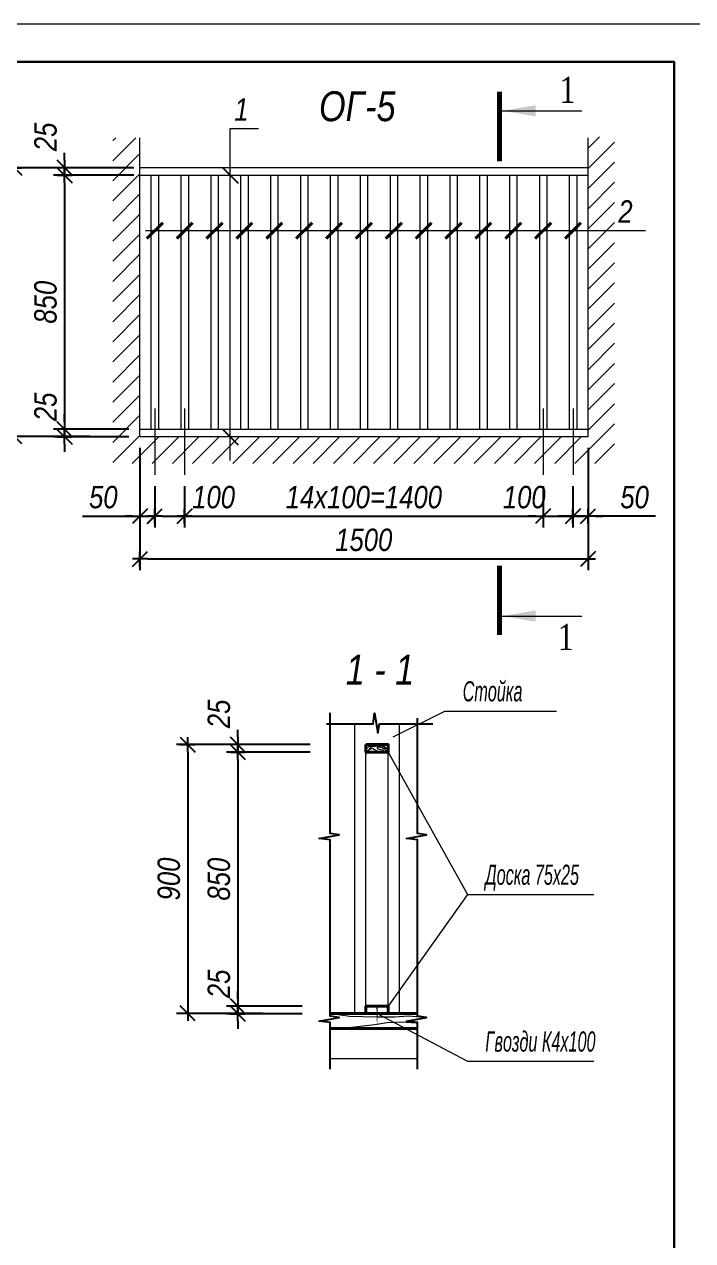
# Model space of a CAD drawing. Header units: millimetres. Extents: x 1582001 to 3303937, y 226471 to 491235.
# Drawn here: x 1782684 to 1791632, y 239887 to 256171 of the extents above; entities that cross this region are included whole.
import ezdxf

# ---------------------------------------------------------------- set-up
doc = ezdxf.new("R2010")
doc.units = ezdxf.units.MM
doc.linetypes.add('DASHED', pattern=[0.75, 0.5, -0.25])
doc.layers.get('Defpoints').update_dxf_attribs({"color": 255, "lineweight": 30})
doc.layers.add('format', color=7, linetype='Continuous')
doc.layers.add('Rasmer', color=135, linetype='Continuous')
for name, color, linetype, lineweight in [('Интерьер - Лестница_Ном_пера__1', 7, 'Continuous', 13), ('Конструктивный - Несущий_Ном_пера__1', 7, 'Continuous', 13), ('Размеры', 7, 'Continuous', 18), ('Текст', 202, 'Continuous', 15), ('Текст-пояснений', 135, 'Continuous', 15), ('Штриховки', 251, 'Continuous', 20)]:
    doc.layers.add(name, color=color, linetype=linetype, lineweight=lineweight)
doc.styles.add('Romant', font='times.ttf')
doc.styles.add('STYLE1', font='ARIALNI.TTF', dxfattribs={"height": 300})
doc.dimstyles.new('25', dxfattribs={"dimscale": 100, "dimtxt": 2.5, "dimasz": 1, "dimexe": 1.5, "dimexo": 1.5, "dimgap": 1, "dimtad": 1, "dimdec": 0, "dimlfac": 0.25, "dimzin": 0, "dimdsep": 46, "dimtxsty": 'STYLE1', "dimblk": 'dblk_0', "dimcen": 2, "dimdle": 1.5, "dimclrd": 256, "dimclre": 256, "dimadec": 0, "dimazin": 0, "dimtfac": 1, "dimtdec": 0, "dimtix": 1, "dimtmove": 1, "dimatfit": 3, "dimfxl": 0, "dimtolj": 1, "dimtzin": 0, "dimlwd": -1, "dimlwe": -1, "dimarcsym": 0})

# ---------------------------------------------------------------- blocks, each defined once
blk = doc.blocks.new('dblk_0')
at = {"color": 0, "linetype": 'ByBlock'}
for p, q in [((1, 1), (-1, -1)), ((-1, 0), (1, 0)), ((0, 1), (0, -1))]:
    blk.add_line(p, q, dxfattribs=at)
blk = doc.blocks.new('*D1056')
at = {"ltscale": 100, "transparency": 16777216}
for p, q in [((1785743, 246528), (1784723, 246528)), ((1784873, 246428), (1784873, 243029)), ((1785883, 242929), (1784723, 242929))]:
    blk.add_line(p, q, dxfattribs=at)
at = {"layer": 'Defpoints', "color": 0, "lineweight": -3, "ltscale": 100, "transparency": 16777216}
for p in [(1785893, 246528), (1784873, 242929), (1786033, 242929)]:
    blk.add_point(p, dxfattribs=at)
at = {"ltscale": 100, "transparency": 16777216, "xscale": 100, "yscale": 100, "zscale": 100}
for p, rotation in [((1784873, 246528), 90), ((1784873, 242929), 270)]:
    blk.add_blockref('dblk_0', p, dxfattribs=dict(at, rotation=rotation))
at = {"color": 0, "ltscale": 100, "transparency": 16777216, "insert": (1784620, 244729), "char_height": 300, "attachment_point": 5, "rotation": 90, "style": 'STYLE1'}
blk.add_mtext('\\A1;900', dxfattribs=at)
blk = doc.blocks.new('*D1049')
at = {"ltscale": 100, "transparency": 16777216}
for p, q in [((1785543, 246628), (1785543, 246728)), ((1786513, 246528), (1785393, 246528)), ((1786513, 246427), (1785393, 246427)), ((1785543, 246528), (1785543, 246427)), ((1785543, 246327), (1785543, 246227))]:
    blk.add_line(p, q, dxfattribs=at)
at = {"layer": 'Defpoints', "color": 0, "lineweight": -3, "ltscale": 100, "transparency": 16777216}
for p in [(1785543, 246427), (1786663, 246528), (1786663, 246427)]:
    blk.add_point(p, dxfattribs=at)
at = {"ltscale": 100, "transparency": 16777216, "xscale": 100, "yscale": 100, "zscale": 100}
for p, rotation in [((1785543, 246528), 270), ((1785543, 246427), 90)]:
    blk.add_blockref('dblk_0', p, dxfattribs=dict(at, rotation=rotation))
at = {"color": 0, "ltscale": 100, "transparency": 16777216, "insert": (1785290, 246939), "char_height": 300, "attachment_point": 5, "rotation": 90, "style": 'STYLE1'}
blk.add_mtext('\\A1;25', dxfattribs=at)
blk = doc.blocks.new('*D1050')
at = {"ltscale": 100, "transparency": 16777216}
for p, q in [((1786403, 246427), (1785393, 246427)), ((1785543, 246327), (1785543, 243126)), ((1786403, 243026), (1785393, 243026))]:
    blk.add_line(p, q, dxfattribs=at)
at = {"layer": 'Defpoints', "color": 0, "lineweight": -3, "ltscale": 100, "transparency": 16777216}
for p in [(1786553, 246427), (1785543, 243026), (1786553, 243026)]:
    blk.add_point(p, dxfattribs=at)
at = {"ltscale": 100, "transparency": 16777216, "xscale": 100, "yscale": 100, "zscale": 100}
for p, rotation in [((1785543, 246427), 90), ((1785543, 243026), 270)]:
    blk.add_blockref('dblk_0', p, dxfattribs=dict(at, rotation=rotation))
at = {"color": 0, "ltscale": 100, "transparency": 16777216, "insert": (1785290, 244727), "char_height": 300, "attachment_point": 5, "rotation": 90, "style": 'STYLE1'}
blk.add_mtext('\\A1;850', dxfattribs=at)
blk = doc.blocks.new('*D1051')
at = {"ltscale": 100, "transparency": 16777216}
for p, q in [((1785543, 243126), (1785543, 243226)), ((1786403, 243026), (1785393, 243026)), ((1785543, 243026), (1785543, 242925)), ((1786403, 242925), (1785393, 242925)), ((1785543, 242825), (1785543, 242725))]:
    blk.add_line(p, q, dxfattribs=at)
at = {"layer": 'Defpoints', "color": 0, "lineweight": -3, "ltscale": 100, "transparency": 16777216}
for p in [(1786553, 243026), (1785543, 242925), (1786553, 242925)]:
    blk.add_point(p, dxfattribs=at)
at = {"ltscale": 100, "transparency": 16777216, "xscale": 100, "yscale": 100, "zscale": 100}
for p, rotation in [((1785543, 243026), 270), ((1785543, 242925), 90)]:
    blk.add_blockref('dblk_0', p, dxfattribs=dict(at, rotation=rotation))
at = {"color": 0, "ltscale": 100, "transparency": 16777216, "insert": (1785290, 243325), "char_height": 300, "attachment_point": 5, "rotation": 90, "style": 'STYLE1'}
blk.add_mtext('\\A1;25', dxfattribs=at)
blk = doc.blocks.new('*D1083')
at = {"ltscale": 100, "transparency": 16777216}
for p, q in [((1783423, 254252), (1782403, 254252)), ((1782553, 254152), (1782553, 250753)), ((1783563, 250653), (1782403, 250653))]:
    blk.add_line(p, q, dxfattribs=at)
at = {"layer": 'Defpoints', "color": 0, "lineweight": -3, "ltscale": 100, "transparency": 16777216}
for p in [(1783573, 254252), (1782553, 250653), (1783713, 250653)]:
    blk.add_point(p, dxfattribs=at)
at = {"ltscale": 100, "transparency": 16777216, "xscale": 100, "yscale": 100, "zscale": 100}
for p, rotation in [((1782553, 254252), 90), ((1782553, 250653), 270)]:
    blk.add_blockref('dblk_0', p, dxfattribs=dict(at, rotation=rotation))
at = {"color": 0, "ltscale": 100, "transparency": 16777216, "insert": (1782299, 252453), "char_height": 300, "attachment_point": 5, "rotation": 90, "style": 'STYLE1'}
blk.add_mtext('\\A1;900', dxfattribs=at)
blk = doc.blocks.new('*D1084')
at = {"ltscale": 100, "transparency": 16777216}
for p, q in [((1783223, 254352), (1783223, 254452)), ((1784152, 254252), (1783073, 254252)), ((1783223, 254252), (1783223, 254151)), ((1784152, 254151), (1783073, 254151)), ((1783223, 254051), (1783223, 253951))]:
    blk.add_line(p, q, dxfattribs=at)
at = {"layer": 'Defpoints', "color": 0, "lineweight": -3, "ltscale": 100, "transparency": 16777216}
for p in [(1784302, 254252), (1783223, 254151), (1784302, 254151)]:
    blk.add_point(p, dxfattribs=at)
at = {"ltscale": 100, "transparency": 16777216, "xscale": 100, "yscale": 100, "zscale": 100}
for p, rotation in [((1783223, 254252), 270), ((1783223, 254151), 90)]:
    blk.add_blockref('dblk_0', p, dxfattribs=dict(at, rotation=rotation))
at = {"color": 0, "ltscale": 100, "transparency": 16777216, "insert": (1782969, 254664), "char_height": 300, "attachment_point": 5, "rotation": 90, "style": 'STYLE1'}
blk.add_mtext('\\A1;25', dxfattribs=at)
blk = doc.blocks.new('*D1085')
at = {"ltscale": 100, "transparency": 16777216}
for p, q in [((1784083, 254151), (1783073, 254151)), ((1783223, 254051), (1783223, 250850)), ((1784083, 250750), (1783073, 250750))]:
    blk.add_line(p, q, dxfattribs=at)
at = {"layer": 'Defpoints', "color": 0, "lineweight": -3, "ltscale": 100, "transparency": 16777216}
for p in [(1784233, 254151), (1783223, 250750), (1784233, 250750)]:
    blk.add_point(p, dxfattribs=at)
at = {"ltscale": 100, "transparency": 16777216, "xscale": 100, "yscale": 100, "zscale": 100}
for p, rotation in [((1783223, 254151), 90), ((1783223, 250750), 270)]:
    blk.add_blockref('dblk_0', p, dxfattribs=dict(at, rotation=rotation))
at = {"color": 0, "ltscale": 100, "transparency": 16777216, "insert": (1782969, 252451), "char_height": 300, "attachment_point": 5, "rotation": 90, "style": 'STYLE1'}
blk.add_mtext('\\A1;850', dxfattribs=at)
blk = doc.blocks.new('*D1086')
at = {"ltscale": 100, "transparency": 16777216}
for p, q in [((1783223, 250850), (1783223, 250950)), ((1784083, 250750), (1783073, 250750)), ((1784083, 250649), (1783073, 250649)), ((1783223, 250750), (1783223, 250649)), ((1783223, 250549), (1783223, 250449))]:
    blk.add_line(p, q, dxfattribs=at)
at = {"layer": 'Defpoints', "color": 0, "lineweight": -3, "ltscale": 100, "transparency": 16777216}
for p in [(1783223, 250649), (1784233, 250750), (1784233, 250649)]:
    blk.add_point(p, dxfattribs=at)
at = {"ltscale": 100, "transparency": 16777216, "xscale": 100, "yscale": 100, "zscale": 100}
for p, rotation in [((1783223, 250750), 270), ((1783223, 250649), 90)]:
    blk.add_blockref('dblk_0', p, dxfattribs=dict(at, rotation=rotation))
at = {"color": 0, "ltscale": 100, "transparency": 16777216, "insert": (1782969, 251050), "char_height": 300, "attachment_point": 5, "rotation": 90, "style": 'STYLE1'}
blk.add_mtext('\\A1;25', dxfattribs=at)
blk = doc.blocks.new('*D1089')
at = {"ltscale": 100, "transparency": 16777216}
for p, q in [((1784233, 250503), (1784233, 248865)), ((1790231, 250503), (1790231, 248865)), ((1784333, 249015), (1790131, 249015))]:
    blk.add_line(p, q, dxfattribs=at)
at = {"layer": 'Defpoints', "color": 0, "lineweight": -3, "ltscale": 100, "transparency": 16777216}
for p in [(1784233, 250653), (1790231, 250653), (1790231, 249015)]:
    blk.add_point(p, dxfattribs=at)
at = {"ltscale": 100, "transparency": 16777216, "xscale": 100, "yscale": 100, "zscale": 100, "rotation": 180}
blk.add_blockref('dblk_0', (1784233, 249015), dxfattribs=at)
at = {"ltscale": 100, "transparency": 16777216, "xscale": 100, "yscale": 100, "zscale": 100}
blk.add_blockref('dblk_0', (1790231, 249015), dxfattribs=at)
at = {"color": 0, "ltscale": 100, "transparency": 16777216, "insert": (1787229, 249268), "char_height": 300, "attachment_point": 5, "style": 'STYLE1'}
blk.add_mtext('\\A1;1500', dxfattribs=at)
blk = doc.blocks.new('*D1090')
at = {"ltscale": 100, "transparency": 16777216}
for p, q in [((1784233, 250503), (1784233, 249437)), ((1784432, 249990), (1784432, 249437)), ((1783462, 249587), (1784233, 249587)), ((1784133, 249587), (1784033, 249587)), ((1784233, 249587), (1784432, 249587)), ((1784233, 249587), (1784432, 249587)), ((1784532, 249587), (1784632, 249587))]:
    blk.add_line(p, q, dxfattribs=at)
at = {"layer": 'Defpoints', "color": 0, "lineweight": -3, "ltscale": 100, "transparency": 16777216}
for p in [(1784233, 250653), (1784432, 250140), (1784432, 249587)]:
    blk.add_point(p, dxfattribs=at)
at = {"ltscale": 100, "transparency": 16777216, "xscale": 100, "yscale": 100, "zscale": 100}
blk.add_blockref('dblk_0', (1784233, 249587), dxfattribs=at)
at = {"ltscale": 100, "transparency": 16777216, "xscale": 100, "yscale": 100, "zscale": 100, "rotation": 180}
blk.add_blockref('dblk_0', (1784432, 249587), dxfattribs=at)
at = {"color": 0, "ltscale": 100, "transparency": 16777216, "insert": (1783742, 249840), "char_height": 300, "attachment_point": 5, "style": 'STYLE1'}
blk.add_mtext('\\A1;50', dxfattribs=at)
blk = doc.blocks.new('*D1091')
at = {"ltscale": 100, "transparency": 16777216}
for p, q in [((1784430, 249990), (1784430, 249437)), ((1784830, 249990), (1784830, 249437)), ((1784530, 249587), (1784730, 249587))]:
    blk.add_line(p, q, dxfattribs=at)
at = {"layer": 'Defpoints', "color": 0, "lineweight": -3, "ltscale": 100, "transparency": 16777216}
for p in [(1784430, 250140), (1784830, 250140), (1784830, 249587)]:
    blk.add_point(p, dxfattribs=at)
at = {"ltscale": 100, "transparency": 16777216, "xscale": 100, "yscale": 100, "zscale": 100, "rotation": 180}
blk.add_blockref('dblk_0', (1784430, 249587), dxfattribs=at)
at = {"ltscale": 100, "transparency": 16777216, "xscale": 100, "yscale": 100, "zscale": 100}
blk.add_blockref('dblk_0', (1784830, 249587), dxfattribs=at)
at = {"color": 0, "ltscale": 100, "transparency": 16777216, "insert": (1785219, 249840), "char_height": 300, "attachment_point": 5, "style": 'STYLE1'}
blk.add_mtext('\\A1;100', dxfattribs=at)
blk = doc.blocks.new('*D1092')
at = {"ltscale": 100, "transparency": 16777216}
for p, q in [((1784830, 249990), (1784830, 249437)), ((1789630, 249990), (1789630, 249437)), ((1784930, 249587), (1789530, 249587))]:
    blk.add_line(p, q, dxfattribs=at)
at = {"layer": 'Defpoints', "color": 0, "lineweight": -3, "ltscale": 100, "transparency": 16777216}
for p in [(1784830, 250140), (1789630, 250140), (1789630, 249587)]:
    blk.add_point(p, dxfattribs=at)
at = {"ltscale": 100, "transparency": 16777216, "xscale": 100, "yscale": 100, "zscale": 100, "rotation": 180}
blk.add_blockref('dblk_0', (1784830, 249587), dxfattribs=at)
at = {"ltscale": 100, "transparency": 16777216, "xscale": 100, "yscale": 100, "zscale": 100}
blk.add_blockref('dblk_0', (1789630, 249587), dxfattribs=at)
at = {"color": 0, "ltscale": 100, "transparency": 16777216, "insert": (1787230, 249840), "char_height": 300, "attachment_point": 5, "style": 'STYLE1'}
blk.add_mtext('\\A1;14х100=1400', dxfattribs=at)
blk = doc.blocks.new('*D1087')
at = {"ltscale": 100, "transparency": 16777216}
for p, q in [((1789630, 249990), (1789630, 249437)), ((1790030, 249990), (1790030, 249437)), ((1789530, 249587), (1789430, 249587)), ((1789630, 249587), (1790030, 249587)), ((1790130, 249587), (1790230, 249587))]:
    blk.add_line(p, q, dxfattribs=at)
at = {"layer": 'Defpoints', "color": 0, "lineweight": -3, "ltscale": 100, "transparency": 16777216}
for p in [(1789630, 250140), (1790030, 250140), (1790030, 249587)]:
    blk.add_point(p, dxfattribs=at)
at = {"ltscale": 100, "transparency": 16777216, "xscale": 100, "yscale": 100, "zscale": 100}
blk.add_blockref('dblk_0', (1789630, 249587), dxfattribs=at)
at = {"ltscale": 100, "transparency": 16777216, "xscale": 100, "yscale": 100, "zscale": 100, "rotation": 180}
blk.add_blockref('dblk_0', (1790030, 249587), dxfattribs=at)
at = {"color": 0, "ltscale": 100, "transparency": 16777216, "insert": (1789378, 249840), "char_height": 300, "attachment_point": 5, "style": 'STYLE1'}
blk.add_mtext('\\A1;100', dxfattribs=at)
blk = doc.blocks.new('*D1088')
at = {"ltscale": 100, "transparency": 16777216}
for p, q in [((1790231, 250267), (1790231, 249437)), ((1790030, 249990), (1790030, 249437)), ((1789930, 249587), (1789830, 249587)), ((1790030, 249587), (1790231, 249587)), ((1790030, 249587), (1790231, 249587)), ((1791135, 249587), (1790231, 249587)), ((1790331, 249587), (1790431, 249587))]:
    blk.add_line(p, q, dxfattribs=at)
at = {"layer": 'Defpoints', "color": 0, "lineweight": -3, "ltscale": 100, "transparency": 16777216}
for p in [(1790231, 250417), (1790030, 250140), (1790231, 249587)]:
    blk.add_point(p, dxfattribs=at)
at = {"ltscale": 100, "transparency": 16777216, "xscale": 100, "yscale": 100, "zscale": 100}
blk.add_blockref('dblk_0', (1790030, 249587), dxfattribs=at)
at = {"ltscale": 100, "transparency": 16777216, "xscale": 100, "yscale": 100, "zscale": 100, "rotation": 180}
blk.add_blockref('dblk_0', (1790231, 249587), dxfattribs=at)
at = {"color": 0, "ltscale": 100, "transparency": 16777216, "insert": (1790855, 249840), "char_height": 300, "attachment_point": 5, "style": 'STYLE1'}
blk.add_mtext('\\A1;50', dxfattribs=at)

msp = doc.modelspace()

# ---------------------------------------------------------------- hatches: boundary and pattern name
at = {"layer": 'Штриховки', "ltscale": 100}
h = msp.add_hatch(dxfattribs=at)
h.set_pattern_fill('ANSI31', color=256, scale=60, style=0)
h.set_pattern_definition([(45, (99595.14, 97613.26), (-134.703842, 134.703842), [])])
h.paths.add_polyline_path([(1784232.6, 254653.8), (1783869, 254653.8), (1783869, 250293.8), (1790584.2, 250293.8), (1790584.2, 254664.4), (1790231, 254664.4), (1790231, 250653.3), (1784232.6, 250649.3)])

# ---------------------------------------------------------------- linework, layer by layer
at = {"layer": 'format', "linetype": 'Continuous', "lineweight": 30}
msp.add_lwpolyline([(1772882.4, 226971.3), (1791382.4, 226971.3), (1791382.4, 255671.3), (1772882.4, 255671.3)], close=True, dxfattribs=at)
at = {"layer": 'Rasmer'}
for p, q in [((1785334.3, 254257.3), (1785546.4, 254045.2)), ((1785334.3, 250755.3), (1785546.4, 250543.2))]:
    msp.add_line(p, q, dxfattribs=at)
at = {"layer": 'Rasmer', "lineweight": 40}
for p, q in [((1784536.6, 253515.8), (1784324.5, 253303.7)), ((1784936.6, 253515.8), (1784724.5, 253303.7)), ((1785336.6, 253515.8), (1785124.5, 253303.7)), ((1785736.6, 253515.8), (1785524.5, 253303.7)), ((1786136.6, 253515.8), (1785924.5, 253303.7)), ((1786536.6, 253515.8), (1786324.5, 253303.7)), ((1786936.6, 253515.8), (1786724.5, 253303.7)), ((1787336.6, 253515.8), (1787124.5, 253303.7)), ((1787736.6, 253515.8), (1787524.5, 253303.7)), ((1788136.6, 253515.8), (1787924.5, 253303.7)), ((1788536.6, 253515.8), (1788324.5, 253303.7)), ((1788936.6, 253515.8), (1788724.5, 253303.7)), ((1789336.6, 253515.8), (1789124.5, 253303.7)), ((1789736.6, 253515.8), (1789524.5, 253303.7)), ((1790136.6, 253515.8), (1789924.5, 253303.7))]:
    msp.add_line(p, q, dxfattribs=at)
at = {"layer": 'Rasmer', "ltscale": 0.1}
for points in [[(1786779.3, 244632), (1786779.3, 245255.4), (1786632.1, 245271.4), (1786898.3, 245320.1), (1786779.3, 245338.5), (1786779.3, 246954.7)], [(1786731.1, 246804.3), (1787354.5, 246804.3), (1787370.6, 246951.4), (1787419.2, 246685.2), (1787437.6, 246804.3), (1788154.8, 246804.3)], [(1787950.2, 244632), (1787950.2, 245255.4), (1787803.1, 245271.4), (1788069.3, 245320.1), (1787950.2, 245338.5), (1787950.2, 246884.5)], [(1786779.3, 242184.7), (1786779.3, 242808), (1786632.1, 242824.1), (1786898.3, 242872.7), (1786779.3, 242891.1), (1786779.3, 244911.9)], [(1787950.2, 242184.7), (1787950.2, 242808), (1787803.1, 242824.1), (1788069.3, 242872.7), (1787950.2, 242891.1), (1787950.2, 244911.9)]]:
    msp.add_lwpolyline(points, dxfattribs=at)
at = {"layer": 'Интерьер - Лестница_Ном_пера__1', "linetype": 'Continuous', "lineweight": 40}
for p, q in [((1787950.2, 242928.1), (1786779.3, 242928.1)), ((1786779.3, 242728.1), (1787950.2, 242728.1))]:
    msp.add_line(p, q, dxfattribs=at)
for points in [[(1787257.5, 246528.1), (1787557.5, 246528.1), (1787557.5, 246428.1), (1787257.5, 246428.1)], [(1787257.5, 243028.1), (1787557.5, 243028.1), (1787557.5, 242928.1), (1787257.5, 242928.1)]]:
    msp.add_lwpolyline(points, close=True, dxfattribs=at)
at = {"layer": 'Конструктивный - Несущий_Ном_пера__1', "color": 24, "linetype": 'Continuous'}
for p, q in [((1784232.6, 250653.3), (1784232.6, 254653.8)), ((1790231, 250653.3), (1790231, 254653.8)), ((1784232.6, 254252.5), (1790231, 254252.5)), ((1784232.6, 254252.5), (1790231, 254252.5)), ((1790231, 254151.3), (1790231, 254252.5)), ((1784232.6, 254151.3), (1790231, 254151.3)), ((1784380.3, 254151.3), (1784380.3, 250750.5)), ((1784480.3, 254151.3), (1784480.3, 250750.5)), ((1784780.3, 254151.3), (1784780.3, 250750.5)), ((1784880.3, 254151.3), (1784880.3, 250750.5)), ((1785180.3, 254151.3), (1785180.3, 250750.5)), ((1785280.3, 254151.3), (1785280.3, 250750.5)), ((1785580.3, 254151.3), (1785580.3, 250750.5)), ((1785680.3, 254151.3), (1785680.3, 250750.5)), ((1785980.3, 254151.3), (1785980.3, 250750.5)), ((1786080.3, 254151.3), (1786080.3, 250750.5)), ((1786380.3, 254151.3), (1786380.3, 250750.5)), ((1786480.3, 254151.3), (1786480.3, 250750.5)), ((1786780.3, 254151.3), (1786780.3, 250750.5)), ((1786880.3, 254151.3), (1786880.3, 250750.5)), ((1787180.3, 254151.3), (1787180.3, 250750.5)), ((1787280.3, 254151.3), (1787280.3, 250750.5)), ((1787580.3, 254151.3), (1787580.3, 250750.5)), ((1787680.3, 254151.3), (1787680.3, 250750.5)), ((1787980.3, 254151.3), (1787980.3, 250750.5)), ((1788080.3, 254151.3), (1788080.3, 250750.5)), ((1788380.3, 254151.3), (1788380.3, 250750.5)), ((1788480.3, 254151.3), (1788480.3, 250750.5)), ((1788780.3, 254151.3), (1788780.3, 250750.5)), ((1788880.3, 254151.3), (1788880.3, 250750.5)), ((1789180.3, 254151.3), (1789180.3, 250750.5)), ((1789280.3, 254151.3), (1789280.3, 250750.5)), ((1789580.3, 254151.3), (1789580.3, 250750.5)), ((1789680.3, 254151.3), (1789680.3, 250750.5)), ((1789980.3, 254151.3), (1789980.3, 250750.5)), ((1790080.3, 254151.3), (1790080.3, 250750.5)), ((1784232.6, 250750.5), (1790231, 250750.5)), ((1784232.6, 250653.3), (1790231, 250653.3)), ((1790231, 250653.3), (1790231, 250750.5))]:
    msp.add_line(p, q, dxfattribs=at)
at = {"layer": 'Размеры', "ltscale": 100}
for p, q in [((1785440.4, 250329.8), (1785440.4, 254775.5)), ((1785440.4, 254775.5), (1785820.4, 254775.5)), ((1784307.4, 253409.8), (1791002.3, 253409.8)), ((1784430.3, 251029.8), (1784430.3, 250139.8)), ((1784830.3, 251029.8), (1784830.3, 250139.8)), ((1789630.3, 251029.8), (1789630.3, 250139.8)), ((1790030.3, 251029.8), (1790030.3, 250139.8)), ((1787257.5, 246528.1), (1787257.5, 246400.6)), ((1787257.5, 242928.1), (1787257.5, 246428.1)), ((1787301.6, 246478.1), (1787333.3, 246478.1)), ((1787317.5, 246494), (1787317.5, 246462.2)), ((1787513.3, 246478.1), (1787481.6, 246478.1)), ((1787497.5, 246494), (1787497.5, 246462.2)), ((1787557.5, 242928.1), (1787557.5, 246428.1))]:
    msp.add_line(p, q, dxfattribs=at)
at = {"layer": 'Размеры', "color": 1, "ltscale": 100, "const_width": 5}
msp.add_lwpolyline([(1787436.9, 243043.7), (1787378, 243043.7)], dxfattribs=at)
at = {"layer": 'Размеры', "color": 1, "linetype": 'DASHED', "ltscale": 100}
msp.add_lwpolyline([(1787407.5, 242784.3, 5, 20, 0), (1787407.5, 243043.7, 0, 0, 0)], format="xyseb", dxfattribs=at)
at = {"layer": 'Размеры', "ltscale": 100}
for centre in [(1787317.5, 246478.1), (1787497.5, 246478.1)]:
    msp.add_circle(centre, 3.75, dxfattribs=at)
at = {"layer": 'Текст'}
for p, q in [((1787623.2, 246630.2), (1788315.7, 246977.5)), ((1788315.7, 246977.5), (1789808.7, 246977.5)), ((1787557.5, 246428.1), (1788618.4, 244521.5)), ((1788618.4, 244521.5), (1787557.5, 243028.1)), ((1788618.4, 244521.5), (1790308.6, 244521.5)), ((1787407.5, 242928.1), (1788618.4, 242288.4)), ((1788618.4, 242288.4), (1790308.6, 242288.4))]:
    msp.add_line(p, q, dxfattribs=at)
at = {"layer": 'Текст-пояснений', "linetype": 'Continuous', "ltscale": 2}
for p, q in [((1789080.9, 255013.4), (1790147, 255013.4)), ((1789080.9, 248249.4), (1790147, 248249.4))]:
    msp.add_line(p, q, dxfattribs=at)
at = {"layer": 'Текст-пояснений', "color": 0, "linetype": 'ByBlock'}
msp.add_lwpolyline([(1770882.4, 226471.3), (1791882.4, 226471.3), (1791882.4, 256171.3), (1770882.4, 256171.3)], close=True, dxfattribs=at)
at = {"layer": 'Текст-пояснений', "linetype": 'Continuous', "ltscale": 2, "const_width": 70}
for points in [[(1789045.9, 254338.1), (1789045.9, 255269.3)], [(1789045.9, 248924.6), (1789045.9, 247993.5)]]:
    msp.add_lwpolyline(points, dxfattribs=at)
at = {"layer": 'Текст-пояснений', "linetype": 'Continuous', "ltscale": 2}
for points in [[(1789080.9, 255013.4), (1789531.6, 254938), (1789531.6, 255088.8)], [(1789080.9, 248249.4), (1789531.6, 248324.8), (1789531.6, 248174)]]:
    msp.add_solid(points, dxfattribs=at)
at = {"layer": 'Штриховки', "ltscale": 100}
for p, q in [((1787107.5, 242928.1), (1787107.5, 246804.3)), ((1787707.5, 242928.1), (1787707.5, 246804.3)), ((1786779.3, 242328.1), (1787950.2, 242328.1))]:
    msp.add_line(p, q, dxfattribs=at)
for points in [[(1787281.5, 246528.1), (1787266.6, 246512.7), (1787257.5, 246512.7)], [(1787257.5, 246478.1), (1787297.9, 246502.6), (1787381.1, 246507.1), (1787422.6, 246510.4), (1787452.4, 246513.2), (1787502.8, 246503.8), (1787527.1, 246481.1), (1787557.5, 246468.4)], [(1787257.5, 246435.3), (1787299.8, 246464), (1787342.4, 246486.1), (1787382.2, 246459.6), (1787412.1, 246440.8), (1787453, 246434.1), (1787498.9, 246428.1), (1787527.1, 246428.1)], [(1787455.3, 246494.7), (1787407.6, 246489.2), (1787408.2, 246474), (1787435.9, 246465.1), (1787481.2, 246456.8), (1787513, 246428.1)], [(1787454.7, 246495), (1787501.7, 246478.4), (1787524.9, 246455.7), (1787557.5, 246438.6), (1787557.5, 246438.6)], [(1786796.4, 242928.1), (1787037.5, 242891.7), (1787213.8, 242889.9), (1787409.9, 242882.7), (1787640.2, 242882.7), (1787829.1, 242897.1), (1788034.9, 242878)], [(1786906.8, 242728.1), (1787374.9, 242783.3), (1787537.4, 242806.1), (1787740.5, 242816.3), (1787928.3, 242803.6), (1787950.2, 242799.4)]]:
    msp.add_lwpolyline(points, dxfattribs=at)

# ---------------------------------------------------------------- texts
at = {"ltscale": 2, "insert": (1786987.7, 247731.3), "char_height": 400, "width": 6897.222, "attachment_point": 1, "style": 'STYLE1'}
msp.add_mtext('1 - 1', dxfattribs=at)
at = {"layer": 'Текст', "style": 'STYLE1', "width": 0.7}
for s, p in [('Стойка', (1788553.5, 247107.5)), ('Доска 75х25', (1788856.3, 244651.6)), ('Гвозди К4х100', (1788856.3, 242418.5))]:
    msp.add_text(s, height=270, dxfattribs=at).set_placement(p)
at = {"layer": 'Текст', "ltscale": 2, "char_height": 300, "attachment_point": 5, "style": 'STYLE1'}
for s, insert, width in [('1', (1785591.3, 255031.9), 5983.68), ('2', (1790732.8, 253666.1), 6024.46)]:
    msp.add_mtext(s, dxfattribs=dict(at, insert=insert, width=width))
at = {"layer": 'Текст', "color": 1, "ltscale": 2, "insert": (1787141.8, 255072), "char_height": 400, "width": 5983.68, "attachment_point": 5, "style": 'STYLE1'}
msp.add_mtext('ОГ-5', dxfattribs=at)
at = {"layer": 'Текст-пояснений', "linetype": 'Continuous', "ltscale": 2, "style": 'Romant', "width": 0.8}
for p in [(1789849.5, 255119.7), (1789827.4, 247793.9)]:
    msp.add_text('1', height=350, dxfattribs=at).set_placement(p)

# ---------------------------------------------------------------- dimensions: what is measured, and where the dimension line sits
at = {"ltscale": 100}
for base, p1, p2, picture, middle in [((1783222.6, 254151.3), (1784301.8, 254252.5), (1784301.8, 254151.3), '*D1084', (1783222.6, 254663.8)), ((1783222.6, 250649.3), (1784232.6, 250750.5), (1784232.6, 250649.3), '*D1086', (1783222.6, 251049.8)), ((1785543.4, 246426.9), (1786663.4, 246528.1), (1786663.4, 246426.9), '*D1049', (1785543.4, 246939.4)), ((1785543.4, 242924.9), (1786553.4, 243026.1), (1786553.4, 242924.9), '*D1051', (1785543.4, 243325.4))]:
    dim = msp.add_linear_dim(base=base, p1=p1, p2=p2, angle=90, dimstyle='25', override={"dimscale": 100}, dxfattribs=at)
    dim.commit()
    dim.dimension.update_dxf_attribs({"geometry": picture, "text_midpoint": middle, "dimtype": 160})
for base, p1, p2, picture, middle in [((1782552.6, 250653.3), (1783572.6, 254252.5), (1783712.6, 250653.3), '*D1083', (1782299.4, 252452.9)), ((1783222.6, 250750.5), (1784232.6, 254151.3), (1784232.6, 250750.5), '*D1085', (1782969.4, 252450.9)), ((1784873.4, 242928.9), (1785893.4, 246528.1), (1786033.4, 242928.9), '*D1056', (1784620.2, 244728.5)), ((1785543.4, 243026.1), (1786553.4, 246426.9), (1786553.4, 243026.1), '*D1050', (1785290.2, 244726.5))]:
    dim = msp.add_linear_dim(base=base, p1=p1, p2=p2, angle=90, dimstyle='25', override={"dimscale": 100}, dxfattribs=at)
    dim.commit()
    dim.dimension.update_dxf_attribs({"geometry": picture, "text_midpoint": middle})
for base, p1, p2, picture, middle in [((1784432.3, 249587.1), (1784232.6, 250653.3), (1784432.3, 250139.8), '*D1090', (1783742.4, 249587.1)), ((1790231, 249015.3), (1784232.6, 250653.3), (1790231, 250653.3), '*D1089', (1787229, 249015.3)), ((1790231, 249587.1), (1790030.3, 250139.8), (1790231, 250416.8), '*D1088', (1790854.7, 249587.1)), ((1784830.3, 249587.1), (1784430.3, 250139.8), (1784830.3, 250139.8), '*D1091', (1785219.2, 249587.1)), ((1790030.3, 249587.1), (1789630.3, 250139.8), (1790030.3, 250139.8), '*D1087', (1789378, 249587.1))]:
    dim = msp.add_linear_dim(base=base, p1=p1, p2=p2, dimstyle='25', override={"dimscale": 100}, dxfattribs=at)
    dim.commit()
    dim.dimension.update_dxf_attribs({"geometry": picture, "text_midpoint": middle, "dimtype": 160})
dim = msp.add_linear_dim(base=(1789630.3, 249587.1), p1=(1784830.3, 250139.8), p2=(1789630.3, 250139.8), text='14х100=1400', dimstyle='25', override={"dimscale": 100}, dxfattribs=at)
dim.commit()
dim.dimension.update_dxf_attribs({"geometry": '*D1092', "text_midpoint": (1787230.3, 249840.3)})

doc.saveas('drawing.dxf')
